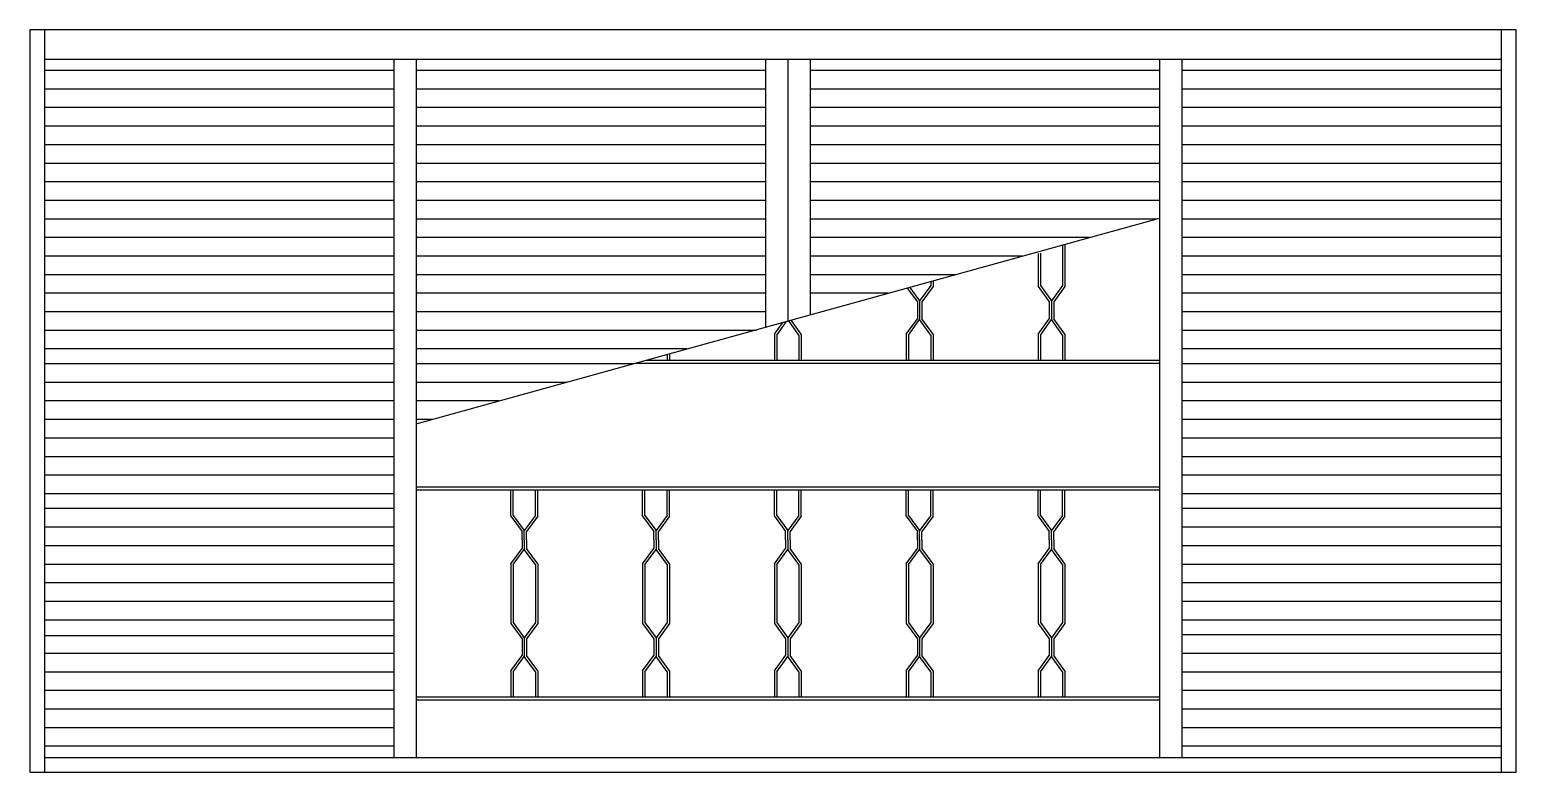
# Model space of a CAD drawing. Header units: millimetres. Extents: x 445.39 to 447.39, y 1308.54 to 1309.54.
import ezdxf

# ---------------------------------------------------------------- set-up
doc = ezdxf.new("R2010")
doc.units = ezdxf.units.MM
doc.header["$LTSCALE"] = 0.5
doc.layers.add('Gravia_Venezianas', color=1, linetype='Continuous')
doc.layers.add('Ltype_interrupção', color=7, linetype='INTERRUP')
doc.linetypes.add('INTERRUP', pattern='A,0.6,-0.04,[1,INTERRUP.shx,S=0.1,R=0,X=0,Y=0],-0.04', length=0.68)

msp = doc.modelspace()

# ---------------------------------------------------------------- linework, layer by layer
at = {"layer": 'Gravia_Venezianas', "color": 2}
for p, q in [((445.3859, 1309.5423), (445.3859, 1308.5423)), ((447.3859, 1309.5423), (445.3859, 1309.5423)), ((447.3859, 1308.5423), (447.3859, 1309.5423)), ((445.3859, 1308.5423), (447.3859, 1308.5423))]:
    msp.add_line(p, q, dxfattribs=at)
at = {"layer": 'Gravia_Venezianas'}
for p, q in [((445.4059, 1309.5423), (445.4059, 1308.5423)), ((447.3659, 1308.5423), (447.3659, 1309.5423)), ((447.3659, 1309.5023), (445.4059, 1309.5023)), ((447.3659, 1309.5023), (445.4059, 1309.5023)), ((445.8759, 1309.5023), (445.8759, 1308.5623)), ((445.9059, 1309.5023), (445.9059, 1308.5623)), ((446.3759, 1309.5023), (446.3759, 1309.1416)), ((446.4059, 1309.5023), (446.4059, 1309.1499)), ((446.4359, 1309.5023), (446.4359, 1309.1582)), ((446.9059, 1309.5023), (446.9059, 1308.5623)), ((446.9359, 1309.5023), (446.9359, 1308.5623)), ((445.8759, 1309.4873), (445.4059, 1309.4873)), ((446.3759, 1309.4873), (445.9059, 1309.4873)), ((446.9059, 1309.4873), (446.4359, 1309.4873)), ((447.3659, 1309.4873), (446.9359, 1309.4873)), ((445.8759, 1309.4623), (445.4059, 1309.4623)), ((446.3759, 1309.4623), (445.9059, 1309.4623)), ((446.9059, 1309.4623), (446.4359, 1309.4623)), ((447.3659, 1309.4623), (446.9359, 1309.4623)), ((445.8759, 1309.4373), (445.4059, 1309.4373)), ((446.3759, 1309.4373), (445.9059, 1309.4373)), ((446.9059, 1309.4373), (446.4359, 1309.4373)), ((447.3659, 1309.4373), (446.9359, 1309.4373)), ((445.8759, 1309.4123), (445.4059, 1309.4123)), ((446.3759, 1309.4123), (445.9059, 1309.4123)), ((446.9059, 1309.4123), (446.4359, 1309.4123)), ((447.3659, 1309.4123), (446.9359, 1309.4123)), ((445.8759, 1309.3873), (445.4059, 1309.3873)), ((446.3759, 1309.3873), (445.9059, 1309.3873)), ((446.9059, 1309.3873), (446.4359, 1309.3873)), ((447.3659, 1309.3873), (446.9359, 1309.3873)), ((445.8759, 1309.3623), (445.4059, 1309.3623)), ((446.3759, 1309.3623), (445.9059, 1309.3623)), ((446.9059, 1309.3623), (446.4359, 1309.3623)), ((447.3659, 1309.3623), (446.9359, 1309.3623)), ((445.8759, 1309.3373), (445.4059, 1309.3373)), ((446.3759, 1309.3373), (445.9059, 1309.3373)), ((446.9059, 1309.3373), (446.4359, 1309.3373)), ((447.3659, 1309.3373), (446.9359, 1309.3373)), ((445.8759, 1309.3123), (445.4059, 1309.3123)), ((446.3759, 1309.3123), (445.9059, 1309.3123)), ((446.9059, 1309.3123), (446.4359, 1309.3123)), ((447.3659, 1309.3123), (446.9359, 1309.3123)), ((445.8759, 1309.2873), (445.4059, 1309.2873)), ((446.3759, 1309.2873), (445.9059, 1309.2873)), ((446.9018, 1309.2873), (446.4359, 1309.2873)), ((447.3659, 1309.2873), (446.9359, 1309.2873)), ((445.8759, 1309.2623), (445.4059, 1309.2623)), ((446.3759, 1309.2623), (445.9059, 1309.2623)), ((446.8116, 1309.2623), (446.4359, 1309.2623)), ((447.3659, 1309.2623), (446.9359, 1309.2623)), ((446.7425, 1309.2407), (446.7425, 1309.1963)), ((446.7456, 1309.2415), (446.7456, 1309.1976)), ((446.7755, 1309.2523), (446.7755, 1309.1976)), ((446.7786, 1309.2531), (446.7786, 1309.1963)), ((445.8759, 1309.2373), (445.4059, 1309.2373)), ((446.3759, 1309.2373), (445.9059, 1309.2373)), ((446.7214, 1309.2373), (446.4359, 1309.2373)), ((447.3659, 1309.2373), (446.9359, 1309.2373)), ((445.8759, 1309.2123), (445.4059, 1309.2123)), ((446.3759, 1309.2123), (445.9059, 1309.2123)), ((446.6311, 1309.2123), (446.4359, 1309.2123)), ((446.5982, 1309.2031), (446.5982, 1309.1976)), ((446.6012, 1309.204), (446.6012, 1309.1963)), ((447.3659, 1309.2123), (446.9359, 1309.2123)), ((445.8759, 1309.1873), (445.4059, 1309.1873)), ((446.3759, 1309.1873), (445.9059, 1309.1873)), ((446.5409, 1309.1873), (446.4359, 1309.1873)), ((446.5666, 1309.1944), (446.5801, 1309.1757)), ((446.5699, 1309.1953), (446.5832, 1309.177)), ((446.5982, 1309.1976), (446.5832, 1309.177)), ((446.6012, 1309.1963), (446.5863, 1309.1757)), ((446.7425, 1309.1963), (446.7574, 1309.1757)), ((446.7456, 1309.1976), (446.7605, 1309.177)), ((446.7755, 1309.1976), (446.7605, 1309.177)), ((446.7786, 1309.1963), (446.7636, 1309.1757)), ((447.3659, 1309.1873), (446.9359, 1309.1873)), ((445.8759, 1309.1623), (445.4059, 1309.1623)), ((446.3759, 1309.1623), (445.9059, 1309.1623)), ((446.5801, 1309.1757), (446.5801, 1309.1644)), ((446.5801, 1309.1644), (446.5801, 1309.153)), ((446.5832, 1309.177), (446.5832, 1309.1644)), ((446.5832, 1309.177), (446.5832, 1309.1644)), ((446.5832, 1309.1644), (446.5832, 1309.1518)), ((446.5832, 1309.1644), (446.5832, 1309.1518)), ((446.5863, 1309.1757), (446.5863, 1309.1644)), ((446.5863, 1309.1644), (446.5863, 1309.153)), ((446.7574, 1309.1757), (446.7574, 1309.1644)), ((446.7574, 1309.1644), (446.7574, 1309.153)), ((446.7605, 1309.177), (446.7605, 1309.1644)), ((446.7605, 1309.177), (446.7605, 1309.1644)), ((446.7605, 1309.1644), (446.7605, 1309.1518)), ((446.7605, 1309.1644), (446.7605, 1309.1518)), ((446.7636, 1309.1757), (446.7636, 1309.1644)), ((446.7636, 1309.1644), (446.7636, 1309.153)), ((447.3659, 1309.1623), (446.9359, 1309.1623)), ((446.3878, 1309.1324), (446.3991, 1309.148)), ((446.3909, 1309.1311), (446.4042, 1309.1494)), ((446.4208, 1309.1311), (446.407, 1309.1502)), ((446.4239, 1309.1324), (446.4104, 1309.1511)), ((446.5652, 1309.1324), (446.5801, 1309.153)), ((446.5683, 1309.1311), (446.5832, 1309.1518)), ((446.5982, 1309.1311), (446.5832, 1309.1518)), ((446.6012, 1309.1324), (446.5863, 1309.153)), ((446.7425, 1309.1324), (446.7574, 1309.153)), ((446.7456, 1309.1311), (446.7605, 1309.1518)), ((446.7755, 1309.1311), (446.7605, 1309.1518)), ((446.7786, 1309.1324), (446.7636, 1309.153)), ((445.8759, 1309.1373), (445.4059, 1309.1373)), ((446.3637, 1309.1373), (445.9059, 1309.1373)), ((446.3878, 1309.1324), (446.3878, 1309.0974)), ((446.3909, 1309.1311), (446.3909, 1309.0974)), ((446.4208, 1309.1311), (446.4208, 1309.0974)), ((446.4239, 1309.1324), (446.4239, 1309.0974)), ((446.5652, 1309.1324), (446.5652, 1309.0974)), ((446.5683, 1309.1311), (446.5683, 1309.0974)), ((446.5982, 1309.1311), (446.5982, 1309.0974)), ((446.6012, 1309.1324), (446.6012, 1309.0974)), ((446.7425, 1309.1324), (446.7425, 1309.0974)), ((446.7456, 1309.1311), (446.7456, 1309.0974)), ((446.7755, 1309.1311), (446.7755, 1309.0974)), ((446.7786, 1309.1324), (446.7786, 1309.0974)), ((447.3659, 1309.1373), (446.9359, 1309.1373)), ((445.8759, 1309.1123), (445.4059, 1309.1123)), ((446.2701, 1309.1123), (445.9059, 1309.1123)), ((446.2435, 1309.1049), (446.2435, 1309.0974)), ((446.2466, 1309.1057), (446.2466, 1309.0974)), ((447.3659, 1309.1123), (446.9359, 1309.1123)), ((445.8759, 1309.0923), (445.4059, 1309.0923)), ((446.198, 1309.0923), (445.9059, 1309.0923)), ((446.9059, 1309.0929), (446.2001, 1309.0929)), ((446.9059, 1309.0969), (446.2146, 1309.0969)), ((447.3659, 1309.0923), (446.9359, 1309.0923)), ((445.8759, 1309.0673), (445.4059, 1309.0673)), ((446.1077, 1309.0673), (445.9059, 1309.0673)), ((447.3659, 1309.0673), (446.9359, 1309.0673)), ((445.8759, 1309.0423), (445.4059, 1309.0423)), ((446.0175, 1309.0423), (445.9059, 1309.0423)), ((447.3659, 1309.0423), (446.9359, 1309.0423)), ((445.8759, 1309.0173), (445.4059, 1309.0173)), ((445.9272, 1309.0173), (445.9059, 1309.0173)), ((447.3659, 1309.0173), (446.9359, 1309.0173)), ((445.8759, 1308.9923), (445.4059, 1308.9923)), ((447.3659, 1308.9923), (446.9359, 1308.9923)), ((445.8759, 1308.9673), (445.4059, 1308.9673)), ((447.3659, 1308.9673), (446.9359, 1308.9673)), ((445.8759, 1308.9423), (445.4059, 1308.9423)), ((447.3659, 1308.9423), (446.9359, 1308.9423)), ((446.9059, 1308.9261), (445.9059, 1308.9261)), ((446.9059, 1308.9221), (445.9059, 1308.9221)), ((446.0332, 1308.8871), (446.0332, 1308.9221)), ((446.0363, 1308.8883), (446.0363, 1308.9221)), ((446.0662, 1308.8883), (446.0662, 1308.9221)), ((446.0693, 1308.8871), (446.0693, 1308.9221)), ((446.2105, 1308.8871), (446.2105, 1308.9221)), ((446.2136, 1308.8883), (446.2136, 1308.9221)), ((446.2435, 1308.8883), (446.2435, 1308.9221)), ((446.2466, 1308.8871), (446.2466, 1308.9221)), ((446.3878, 1308.8871), (446.3878, 1308.9221)), ((446.3909, 1308.8883), (446.3909, 1308.9221)), ((446.4208, 1308.8883), (446.4208, 1308.9221)), ((446.4239, 1308.8871), (446.4239, 1308.9221)), ((446.5652, 1308.8871), (446.5652, 1308.9221)), ((446.5683, 1308.8883), (446.5683, 1308.9221)), ((446.5982, 1308.8883), (446.5982, 1308.9221)), ((446.6012, 1308.8871), (446.6012, 1308.9221)), ((446.7425, 1308.8871), (446.7425, 1308.9221)), ((446.7456, 1308.8883), (446.7456, 1308.9221)), ((446.7755, 1308.8883), (446.7755, 1308.9221)), ((446.7786, 1308.8871), (446.7786, 1308.9221)), ((446.9059, 1308.9221), (446.8866, 1308.9221)), ((445.8759, 1308.9173), (445.4059, 1308.9173)), ((447.3659, 1308.9173), (446.9359, 1308.9173)), ((445.8759, 1308.8973), (445.4059, 1308.8973)), ((446.0332, 1308.8871), (446.0482, 1308.8664)), ((446.0363, 1308.8883), (446.0512, 1308.8677)), ((446.0662, 1308.8883), (446.0512, 1308.8677)), ((446.0693, 1308.8871), (446.0543, 1308.8664)), ((446.2105, 1308.8871), (446.2255, 1308.8664)), ((446.2136, 1308.8883), (446.2286, 1308.8677)), ((446.2435, 1308.8883), (446.2286, 1308.8677)), ((446.2466, 1308.8871), (446.2317, 1308.8664)), ((446.3878, 1308.8871), (446.4028, 1308.8664)), ((446.3909, 1308.8883), (446.4059, 1308.8677)), ((446.4208, 1308.8883), (446.4059, 1308.8677)), ((446.4239, 1308.8871), (446.409, 1308.8664)), ((446.5652, 1308.8871), (446.5801, 1308.8664)), ((446.5683, 1308.8883), (446.5832, 1308.8677)), ((446.5982, 1308.8883), (446.5832, 1308.8677)), ((446.6012, 1308.8871), (446.5863, 1308.8664)), ((446.7425, 1308.8871), (446.7574, 1308.8664)), ((446.7456, 1308.8883), (446.7605, 1308.8677)), ((446.7755, 1308.8883), (446.7605, 1308.8677)), ((446.7786, 1308.8871), (446.7636, 1308.8664)), ((447.3659, 1308.8973), (446.9359, 1308.8973)), ((445.8759, 1308.8723), (445.4059, 1308.8723)), ((446.0482, 1308.8551), (446.0482, 1308.8664)), ((446.0512, 1308.8551), (446.0512, 1308.8677)), ((446.0512, 1308.8551), (446.0512, 1308.8677)), ((446.0543, 1308.8551), (446.0543, 1308.8664)), ((446.2255, 1308.8551), (446.2255, 1308.8664)), ((446.2286, 1308.8551), (446.2286, 1308.8677)), ((446.2286, 1308.8551), (446.2286, 1308.8677)), ((446.2317, 1308.8551), (446.2317, 1308.8664)), ((446.4028, 1308.8551), (446.4028, 1308.8664)), ((446.4059, 1308.8551), (446.4059, 1308.8677)), ((446.4059, 1308.8551), (446.4059, 1308.8677)), ((446.409, 1308.8551), (446.409, 1308.8664)), ((446.5801, 1308.8551), (446.5801, 1308.8664)), ((446.5832, 1308.8551), (446.5832, 1308.8677)), ((446.5832, 1308.8551), (446.5832, 1308.8677)), ((446.5863, 1308.8551), (446.5863, 1308.8664)), ((446.7574, 1308.8551), (446.7574, 1308.8664)), ((446.7605, 1308.8551), (446.7605, 1308.8677)), ((446.7605, 1308.8551), (446.7605, 1308.8677)), ((446.7636, 1308.8551), (446.7636, 1308.8664)), ((447.3659, 1308.8723), (446.9359, 1308.8723)), ((445.8759, 1308.8473), (445.4059, 1308.8473)), ((446.0332, 1308.8231), (446.0482, 1308.8438)), ((446.0363, 1308.8219), (446.0512, 1308.8425)), ((446.0482, 1308.8551), (446.0482, 1308.8438)), ((446.0512, 1308.8551), (446.0512, 1308.8425)), ((446.0512, 1308.8551), (446.0512, 1308.8425)), ((446.0662, 1308.8219), (446.0512, 1308.8425)), ((446.0543, 1308.8551), (446.0543, 1308.8438)), ((446.0693, 1308.8231), (446.0543, 1308.8438)), ((446.2105, 1308.8231), (446.2255, 1308.8438)), ((446.2136, 1308.8219), (446.2286, 1308.8425)), ((446.2255, 1308.8551), (446.2255, 1308.8438)), ((446.2286, 1308.8551), (446.2286, 1308.8425)), ((446.2286, 1308.8551), (446.2286, 1308.8425)), ((446.2435, 1308.8219), (446.2286, 1308.8425)), ((446.2317, 1308.8551), (446.2317, 1308.8438)), ((446.2466, 1308.8231), (446.2317, 1308.8438)), ((446.3878, 1308.8231), (446.4028, 1308.8438)), ((446.3909, 1308.8219), (446.4059, 1308.8425)), ((446.4028, 1308.8551), (446.4028, 1308.8438)), ((446.4059, 1308.8551), (446.4059, 1308.8425)), ((446.4059, 1308.8551), (446.4059, 1308.8425)), ((446.4208, 1308.8219), (446.4059, 1308.8425)), ((446.409, 1308.8551), (446.409, 1308.8438)), ((446.4239, 1308.8231), (446.409, 1308.8438)), ((446.5652, 1308.8231), (446.5801, 1308.8438)), ((446.5683, 1308.8219), (446.5832, 1308.8425)), ((446.5801, 1308.8551), (446.5801, 1308.8438)), ((446.5832, 1308.8551), (446.5832, 1308.8425)), ((446.5832, 1308.8551), (446.5832, 1308.8425)), ((446.5982, 1308.8219), (446.5832, 1308.8425)), ((446.5863, 1308.8551), (446.5863, 1308.8438)), ((446.6012, 1308.8231), (446.5863, 1308.8438)), ((446.7425, 1308.8231), (446.7574, 1308.8438)), ((446.7456, 1308.8219), (446.7605, 1308.8425)), ((446.7574, 1308.8551), (446.7574, 1308.8438)), ((446.7605, 1308.8551), (446.7605, 1308.8425)), ((446.7605, 1308.8551), (446.7605, 1308.8425)), ((446.7755, 1308.8219), (446.7605, 1308.8425)), ((446.7636, 1308.8551), (446.7636, 1308.8438)), ((446.7786, 1308.8231), (446.7636, 1308.8438)), ((447.3659, 1308.8473), (446.9359, 1308.8473)), ((445.8759, 1308.8223), (445.4059, 1308.8223)), ((446.0332, 1308.8231), (446.0332, 1308.7427)), ((446.0363, 1308.8219), (446.0363, 1308.744)), ((446.0662, 1308.8219), (446.0662, 1308.744)), ((446.0693, 1308.8231), (446.0693, 1308.7427)), ((446.2105, 1308.8231), (446.2105, 1308.7427)), ((446.2136, 1308.8219), (446.2136, 1308.744)), ((446.2435, 1308.8219), (446.2435, 1308.744)), ((446.2466, 1308.8231), (446.2466, 1308.7427)), ((446.3878, 1308.8231), (446.3878, 1308.7427)), ((446.3909, 1308.8219), (446.3909, 1308.744)), ((446.4208, 1308.8219), (446.4208, 1308.744)), ((446.4239, 1308.8231), (446.4239, 1308.7427)), ((446.5652, 1308.8231), (446.5652, 1308.7427)), ((446.5683, 1308.8219), (446.5683, 1308.744)), ((446.5982, 1308.8219), (446.5982, 1308.744)), ((446.6012, 1308.8231), (446.6012, 1308.7427)), ((446.7425, 1308.8231), (446.7425, 1308.7427)), ((446.7456, 1308.8219), (446.7456, 1308.744)), ((446.7755, 1308.8219), (446.7755, 1308.744)), ((446.7786, 1308.8231), (446.7786, 1308.7427)), ((447.3659, 1308.8223), (446.9359, 1308.8223)), ((445.8759, 1308.7973), (445.4059, 1308.7973)), ((447.3659, 1308.7973), (446.9359, 1308.7973)), ((445.8759, 1308.7723), (445.4059, 1308.7723)), ((445.8759, 1308.7723), (445.4059, 1308.7723)), ((447.3659, 1308.7723), (446.9359, 1308.7723)), ((445.8759, 1308.7473), (445.4059, 1308.7473)), ((446.0332, 1308.7427), (446.0482, 1308.7221)), ((446.0363, 1308.744), (446.0512, 1308.7234)), ((446.0662, 1308.744), (446.0512, 1308.7234)), ((446.0693, 1308.7427), (446.0543, 1308.7221)), ((446.2105, 1308.7427), (446.2255, 1308.7221)), ((446.2136, 1308.744), (446.2286, 1308.7234)), ((446.2435, 1308.744), (446.2286, 1308.7234)), ((446.2466, 1308.7427), (446.2317, 1308.7221)), ((446.3878, 1308.7427), (446.4028, 1308.7221)), ((446.3909, 1308.744), (446.4059, 1308.7234)), ((446.4208, 1308.744), (446.4059, 1308.7234)), ((446.4239, 1308.7427), (446.409, 1308.7221)), ((446.5652, 1308.7427), (446.5801, 1308.7221)), ((446.5683, 1308.744), (446.5832, 1308.7234)), ((446.5982, 1308.744), (446.5832, 1308.7234)), ((446.6012, 1308.7427), (446.5863, 1308.7221)), ((446.7425, 1308.7427), (446.7574, 1308.7221)), ((446.7456, 1308.744), (446.7605, 1308.7234)), ((446.7755, 1308.744), (446.7605, 1308.7234)), ((446.7786, 1308.7427), (446.7636, 1308.7221)), ((447.3659, 1308.7473), (446.9359, 1308.7473)), ((445.8759, 1308.7261), (445.4059, 1308.7261)), ((446.0482, 1308.7221), (446.0482, 1308.7108)), ((446.0512, 1308.7234), (446.0512, 1308.7108)), ((446.0512, 1308.7234), (446.0512, 1308.7108)), ((446.0543, 1308.7221), (446.0543, 1308.7108)), ((446.2255, 1308.7221), (446.2255, 1308.7108)), ((446.2286, 1308.7234), (446.2286, 1308.7108)), ((446.2286, 1308.7234), (446.2286, 1308.7108)), ((446.2317, 1308.7221), (446.2317, 1308.7108)), ((446.4028, 1308.7221), (446.4028, 1308.7108)), ((446.4059, 1308.7234), (446.4059, 1308.7108)), ((446.4059, 1308.7234), (446.4059, 1308.7108)), ((446.409, 1308.7221), (446.409, 1308.7108)), ((446.5801, 1308.7221), (446.5801, 1308.7108)), ((446.5832, 1308.7234), (446.5832, 1308.7108)), ((446.5832, 1308.7234), (446.5832, 1308.7108)), ((446.5863, 1308.7221), (446.5863, 1308.7108)), ((446.7574, 1308.7221), (446.7574, 1308.7108)), ((446.7605, 1308.7234), (446.7605, 1308.7108)), ((446.7605, 1308.7234), (446.7605, 1308.7108)), ((446.7636, 1308.7221), (446.7636, 1308.7108)), ((447.3659, 1308.7273), (446.9359, 1308.7273)), ((445.8759, 1308.7023), (445.4059, 1308.7023)), ((446.0482, 1308.7108), (446.0482, 1308.6994)), ((446.0512, 1308.7108), (446.0512, 1308.6981)), ((446.0512, 1308.7108), (446.0512, 1308.6981)), ((446.0543, 1308.7108), (446.0543, 1308.6994)), ((446.2255, 1308.7108), (446.2255, 1308.6994)), ((446.2286, 1308.7108), (446.2286, 1308.6981)), ((446.2286, 1308.7108), (446.2286, 1308.6981)), ((446.2317, 1308.7108), (446.2317, 1308.6994)), ((446.4028, 1308.7108), (446.4028, 1308.6994)), ((446.4059, 1308.7108), (446.4059, 1308.6981)), ((446.4059, 1308.7108), (446.4059, 1308.6981)), ((446.409, 1308.7108), (446.409, 1308.6994)), ((446.5801, 1308.7108), (446.5801, 1308.6994)), ((446.5832, 1308.7108), (446.5832, 1308.6981)), ((446.5832, 1308.7108), (446.5832, 1308.6981)), ((446.5863, 1308.7108), (446.5863, 1308.6994)), ((446.7574, 1308.7108), (446.7574, 1308.6994)), ((446.7605, 1308.7108), (446.7605, 1308.6981)), ((446.7605, 1308.7108), (446.7605, 1308.6981)), ((446.7636, 1308.7108), (446.7636, 1308.6994)), ((447.3659, 1308.7023), (446.9359, 1308.7023)), ((446.0332, 1308.6788), (446.0482, 1308.6994)), ((446.0363, 1308.6775), (446.0512, 1308.6981)), ((446.0662, 1308.6775), (446.0512, 1308.6981)), ((446.0693, 1308.6788), (446.0543, 1308.6994)), ((446.2105, 1308.6788), (446.2255, 1308.6994)), ((446.2136, 1308.6775), (446.2286, 1308.6981)), ((446.2435, 1308.6775), (446.2286, 1308.6981)), ((446.2466, 1308.6788), (446.2317, 1308.6994)), ((446.3878, 1308.6788), (446.4028, 1308.6994)), ((446.3909, 1308.6775), (446.4059, 1308.6981)), ((446.4208, 1308.6775), (446.4059, 1308.6981)), ((446.4239, 1308.6788), (446.409, 1308.6994)), ((446.5652, 1308.6788), (446.5801, 1308.6994)), ((446.5683, 1308.6775), (446.5832, 1308.6981)), ((446.5982, 1308.6775), (446.5832, 1308.6981)), ((446.6012, 1308.6788), (446.5863, 1308.6994)), ((446.7425, 1308.6788), (446.7574, 1308.6994)), ((446.7456, 1308.6775), (446.7605, 1308.6981)), ((446.7755, 1308.6775), (446.7605, 1308.6981)), ((446.7786, 1308.6788), (446.7636, 1308.6994)), ((445.8759, 1308.6773), (445.4059, 1308.6773)), ((446.0332, 1308.6788), (446.0332, 1308.6438)), ((446.0363, 1308.6775), (446.0363, 1308.6438)), ((446.0662, 1308.6775), (446.0662, 1308.6438)), ((446.0693, 1308.6788), (446.0693, 1308.6438)), ((446.2105, 1308.6788), (446.2105, 1308.6438)), ((446.2136, 1308.6775), (446.2136, 1308.6438)), ((446.2435, 1308.6775), (446.2435, 1308.6438)), ((446.2466, 1308.6788), (446.2466, 1308.6438)), ((446.3878, 1308.6788), (446.3878, 1308.6438)), ((446.3909, 1308.6775), (446.3909, 1308.6438)), ((446.4208, 1308.6775), (446.4208, 1308.6438)), ((446.4239, 1308.6788), (446.4239, 1308.6438)), ((446.5652, 1308.6788), (446.5652, 1308.6438)), ((446.5683, 1308.6775), (446.5683, 1308.6438)), ((446.5982, 1308.6775), (446.5982, 1308.6438)), ((446.6012, 1308.6788), (446.6012, 1308.6438)), ((446.7425, 1308.6788), (446.7425, 1308.6438)), ((446.7456, 1308.6775), (446.7456, 1308.6438)), ((446.7755, 1308.6775), (446.7755, 1308.6438)), ((446.7786, 1308.6788), (446.7786, 1308.6438)), ((447.3659, 1308.6773), (446.9359, 1308.6773)), ((445.8759, 1308.6523), (445.4059, 1308.6523)), ((445.8759, 1308.6523), (445.4059, 1308.6523)), ((446.9059, 1308.6433), (445.9059, 1308.6433)), ((447.3659, 1308.6523), (446.9359, 1308.6523)), ((445.8759, 1308.6273), (445.4059, 1308.6273)), ((446.9059, 1308.6393), (445.9059, 1308.6393)), ((447.3659, 1308.6273), (446.9359, 1308.6273)), ((445.8759, 1308.6023), (445.4059, 1308.6023)), ((447.3659, 1308.6023), (446.9359, 1308.6023)), ((445.8759, 1308.5773), (445.4059, 1308.5773)), ((445.4059, 1308.5623), (447.3659, 1308.5623)), ((447.3659, 1308.5773), (446.9359, 1308.5773))]:
    msp.add_line(p, q, dxfattribs=at)
at = {"layer": 'Ltype_interrupção', "color": 1}
msp.add_line((445.9059, 1309.0114), (446.9059, 1309.2884), dxfattribs=at)

doc.saveas('drawing.dxf')
